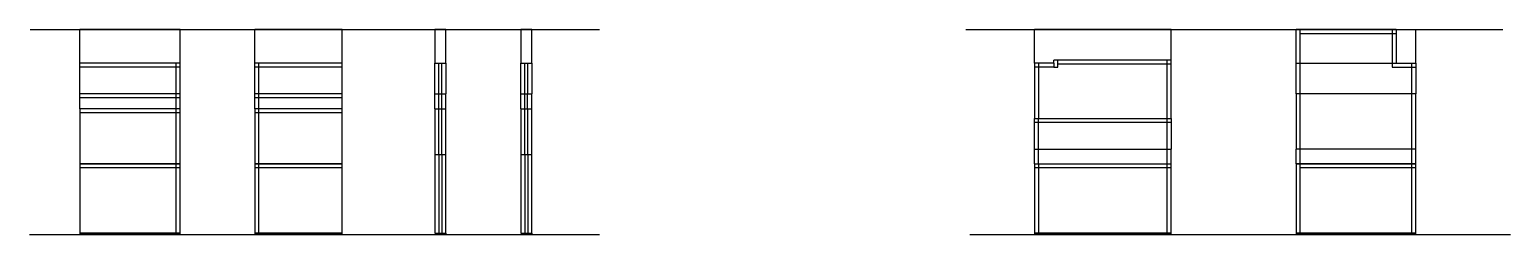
# Model space of a CAD drawing. Header units: metres. Extents: x 3193 to 5792, y 8948 to 9308.
import ezdxf

# ---------------------------------------------------------------- set-up
doc = ezdxf.new("R2010")
doc.units = ezdxf.units.M
for name, color, linetype in [('COTA', 7, 'Continuous'), ('Nível', 7, 'Continuous'), ('Painéis', 7, 'Continuous'), ('SARR_2.2x7', 7, 'Continuous')]:
    doc.layers.add(name, color=color, linetype=linetype)

msp = doc.modelspace()

# ---------------------------------------------------------------- linework, layer by layer
at = {"layer": 'COTA', "color": 7, "lineweight": 25}
for p, q in [((3457.1, 9308.1), (3281.1, 9308.1)), ((3281.1, 9249.1), (3281.1, 9308.1)), ((3457.1, 9249.1), (3457.1, 9308.1)), ((3741.5, 9308.1), (3588.5, 9308.1)), ((3588.5, 9249.1), (3588.5, 9308.1)), ((3741.5, 9249.1), (3741.5, 9308.1)), ((5196.6, 9308.1), (4956.6, 9308.1)), ((4956.6, 9249.1), (4956.6, 9308.1)), ((5196.6, 9254.1), (5196.6, 9308.1)), ((5591.5, 9308.1), (5625.5, 9308.1)), ((5625.5, 9249.1), (5625.5, 9308.1))]:
    msp.add_line(p, q, dxfattribs=at)
for points in [[(3923.3, 9249.1), (3923.3, 9308.1), (3904.3, 9308.1), (3904.3, 9249.1)], [(4074.1, 9249.1), (4074.1, 9308.1), (4055.1, 9308.1), (4055.1, 9249.1)]]:
    msp.add_lwpolyline(points, dxfattribs=at)
at = {"layer": 'Nível', "color": 7, "lineweight": 25}
for p, q in [((3194, 9308.1), (4193.2, 9308.1)), ((4836.2, 9308.1), (5778.2, 9308.1)), ((3193, 8948.1), (4193.2, 8948.1)), ((4843, 8948.1), (5791.7, 8948.1))]:
    msp.add_line(p, q, dxfattribs=at)
at = {"layer": 'Painéis', "color": 7, "lineweight": 25}
for p, q in [((5591.5, 9308.1), (5415.5, 9308.1)), ((5415.5, 9249.1), (5415.5, 9308.1)), ((5415.5, 9308.1), (5591.5, 9308.1)), ((5591.5, 9308.1), (5591.5, 9249.1)), ((5196.6, 9254.1), (4990.6, 9254.1)), ((4990.6, 9249.1), (4990.6, 9254.1)), ((5196.6, 9152.1), (5196.6, 9254.1)), ((3457.1, 9249.1), (3281.1, 9249.1)), ((3281.1, 9195.1), (3281.1, 9249.1)), ((3457.1, 9195.1), (3457.1, 9249.1)), ((3741.5, 9249.1), (3588.5, 9249.1)), ((3588.5, 9195.1), (3588.5, 9249.1)), ((3741.5, 9195.1), (3741.5, 9249.1)), ((3904.3, 9195.1), (3904.3, 9249.1)), ((3904.3, 9249.1), (3923.3, 9249.1)), ((3923.3, 9249.1), (3923.3, 9195.1)), ((4055.1, 9195.1), (4055.1, 9249.1)), ((4055.1, 9249.1), (4074.1, 9249.1)), ((4074.1, 9249.1), (4074.1, 9195.1)), ((4956.6, 9249.1), (4956.6, 9152.1)), ((4990.6, 9249.1), (4956.6, 9249.1)), ((5415.5, 9195.1), (5415.5, 9249.1)), ((5415.5, 9249.1), (5625.5, 9249.1)), ((5625.5, 9249.1), (5625.5, 9249.1)), ((5625.5, 9249.1), (5625.5, 9195.1)), ((3281.1, 9169.1), (3281.1, 9195.1)), ((3457.1, 9195.1), (3281.1, 9195.1)), ((3457.1, 9169.1), (3457.1, 9195.1)), ((3741.5, 9195.1), (3588.5, 9195.1)), ((3588.5, 9169.1), (3588.5, 9195.1)), ((3741.5, 9169.1), (3741.5, 9195.1)), ((3904.3, 9195.1), (3923.3, 9195.1)), ((3904.3, 9169.1), (3904.3, 9195.1)), ((3923.3, 9169.1), (3923.3, 9195.1)), ((4055.1, 9195.1), (4074.1, 9195.1)), ((4055.1, 9169.1), (4055.1, 9195.1)), ((4074.1, 9169.1), (4074.1, 9195.1)), ((5625.5, 9195.1), (5415.5, 9195.1)), ((5415.5, 9195.1), (5415.5, 9098.1)), ((5415.5, 9195.1), (5415.5, 9195.1)), ((5625.5, 9098.1), (5625.5, 9195.1)), ((3281.1, 9169.1), (3281.1, 9072.1)), ((3457.1, 9169.1), (3281.1, 9169.1)), ((3457.1, 9072.1), (3457.1, 9169.1)), ((3588.5, 9169.1), (3588.5, 9072.1)), ((3741.5, 9169.1), (3588.5, 9169.1)), ((3741.5, 9072.1), (3741.5, 9169.1)), ((3904.3, 9169.1), (3904.3, 8950.1)), ((3904.3, 9169.1), (3923.3, 9169.1)), ((3923.3, 8950.1), (3923.3, 9169.1)), ((4055.1, 9169.1), (4055.1, 9088.1)), ((4055.1, 9169.1), (4074.1, 9169.1)), ((4074.1, 9088.1), (4074.1, 9169.1)), ((4956.6, 9098.1), (4956.6, 9152.1)), ((4956.6, 9152.1), (5196.6, 9152.1)), ((5196.6, 9152.1), (5196.6, 9098.1)), ((4956.6, 9098.1), (5196.6, 9098.1)), ((4956.6, 9072.1), (4956.6, 9098.1)), ((5196.6, 9072.1), (5196.6, 9098.1)), ((5625.5, 9098.1), (5415.5, 9098.1)), ((5415.5, 9072.1), (5415.5, 9098.1)), ((5625.5, 9072.1), (5625.5, 9098.1)), ((3281.1, 9072.1), (3281.1, 8948.1)), ((3281.1, 9072.1), (3457.1, 9072.1)), ((3457.1, 9072.1), (3281.1, 9072.1)), ((3457.1, 8948.1), (3457.1, 9072.1)), ((3588.5, 9072.1), (3588.5, 8948.1)), ((3588.5, 9072.1), (3741.5, 9072.1)), ((3741.5, 9072.1), (3588.5, 9072.1)), ((3741.5, 8948.1), (3741.5, 9072.1)), ((3923.3, 9088.1), (3904.3, 9088.1)), ((4055.1, 9088.1), (4055.1, 8950.1)), ((4074.1, 9088.1), (4055.1, 9088.1)), ((4074.1, 8950.1), (4074.1, 9088.1)), ((4956.6, 9072.1), (4956.6, 8948.1)), ((4956.6, 9072.1), (5196.6, 9072.1)), ((5196.6, 8948.1), (5196.6, 9072.1)), ((5415.5, 9072.1), (5415.5, 8948.1)), ((5415.5, 9072.1), (5625.5, 9072.1)), ((5625.5, 9072.1), (5415.5, 9072.1)), ((5625.5, 8948.1), (5625.5, 9072.1)), ((3281.1, 8950.1), (3457.1, 8950.1)), ((3588.5, 8950.1), (3741.5, 8950.1)), ((3904.3, 8950.1), (3923.3, 8950.1)), ((4055.1, 8950.1), (4074.1, 8950.1)), ((4956.6, 8950.1), (5196.6, 8950.1)), ((5415.5, 8950.1), (5625.5, 8950.1))]:
    msp.add_line(p, q, dxfattribs=at)
for points in [[(3457.1, 8950.1), (3281.1, 8950.1), (3281.1, 8948.1), (3457.1, 8948.1)], [(3741.5, 8950.1), (3588.5, 8950.1), (3588.5, 8948.1), (3741.5, 8948.1)], [(3904.3, 8950.1), (3923.3, 8950.1), (3923.3, 8948.1), (3904.3, 8948.1)], [(4055.1, 8950.1), (4074.1, 8950.1), (4074.1, 8948.1), (4055.1, 8948.1)], [(5196.6, 8950.1), (4956.6, 8950.1), (4956.6, 8948.1), (5196.6, 8948.1)], [(5625.5, 8950.1), (5415.5, 8950.1), (5415.5, 8948.1), (5625.5, 8948.1)]]:
    msp.add_lwpolyline(points, dxfattribs=at)
at = {"layer": 'SARR_2.2x7', "color": 7, "lineweight": 25}
for p, q in [((5422.5, 9308.1), (5422.5, 9308.1)), ((5422.5, 9249.1), (5422.5, 9308.1)), ((5584.5, 9308.1), (5584.5, 9249.1)), ((5422.5, 9301.1), (5591.5, 9301.1)), ((4997.6, 9242.1), (4997.6, 9254.1)), ((5189.6, 9231.1), (5189.6, 9254.1)), ((3457.1, 9242.1), (3281.1, 9242.1)), ((3450.1, 9195.1), (3450.1, 9249.1)), ((3741.5, 9242.1), (3588.5, 9242.1)), ((3595.5, 9195.1), (3595.5, 9249.1)), ((3911.3, 9195.1), (3911.3, 9249.1)), ((3916.3, 9195.1), (3916.3, 9249.1)), ((4062.1, 9195.1), (4062.1, 9249.1)), ((4067.1, 9195.1), (4067.1, 9249.1)), ((4990.6, 9242.1), (4956.6, 9242.1)), ((4963.6, 9249.1), (4963.6, 9152.1)), ((4990.6, 9249.1), (4990.6, 9242.1)), ((4990.6, 9242.1), (4997.6, 9242.1)), ((5196.6, 9247.1), (4997.6, 9247.1)), ((5189.6, 9152.1), (5189.6, 9231.1)), ((5422.5, 9195.1), (5422.5, 9249.1)), ((5584.5, 9249.1), (5584.5, 9242.1)), ((5584.5, 9249.1), (5591.5, 9249.1)), ((5584.5, 9242.1), (5625.5, 9242.1)), ((5618.5, 9249.1), (5618.5, 9249.1)), ((5618.5, 9195.1), (5618.5, 9249.1)), ((3457.1, 9188.1), (3281.1, 9188.1)), ((3450.1, 9169.1), (3450.1, 9195.1)), ((3741.5, 9188.1), (3588.5, 9188.1)), ((3595.5, 9169.1), (3595.5, 9195.1)), ((3911.3, 9169.1), (3911.3, 9195.1)), ((3916.2, 9169.1), (3916.2, 9195.1)), ((4062.1, 9169.1), (4062.1, 9195.1)), ((4067, 9169.1), (4067, 9195.1)), ((5422.5, 9098.1), (5422.5, 9195.1)), ((5618.5, 9098.1), (5618.5, 9195.1)), ((3457.1, 9162.1), (3281.1, 9162.1)), ((3450.1, 9072.1), (3450.1, 9169.1)), ((3741.5, 9162.1), (3588.5, 9162.1)), ((3595.5, 9072.1), (3595.5, 9169.1)), ((3911.3, 9088.1), (3911.3, 9169.1)), ((3916.3, 9088.1), (3916.3, 9169.1)), ((4062.1, 9088.1), (4062.1, 9169.1)), ((4067.1, 9088.1), (4067.1, 9169.1)), ((4963.6, 9098.1), (4963.6, 9152.1)), ((5189.6, 9098.1), (5189.6, 9152.1)), ((5196.6, 9145.1), (4956.6, 9145.1)), ((4963.6, 9072.1), (4963.6, 9098.1)), ((5189.6, 9072.1), (5189.6, 9098.1)), ((5422.5, 9072.1), (5422.5, 9098.1)), ((5618.5, 9072.1), (5618.5, 9098.1)), ((3450.1, 8950.1), (3450.1, 9072.1)), ((3595.5, 8950.1), (3595.5, 9072.1)), ((3911.3, 9088.1), (3911.3, 8950.1)), ((3916.3, 9088.1), (3916.3, 8950.1)), ((4062.1, 9088.1), (4062.1, 8950.1)), ((4067.1, 9088.1), (4067.1, 8950.1)), ((4963.6, 9072.1), (4963.6, 8948.1)), ((5189.6, 8950.1), (5189.6, 9072.1)), ((5422.5, 8950.1), (5422.5, 9072.1)), ((5618.5, 8950.1), (5618.5, 9072.1)), ((3457.1, 9065.1), (3281.1, 9065.1)), ((3741.5, 9065.1), (3588.5, 9065.1)), ((5196.6, 9065.1), (4956.6, 9065.1)), ((5625.5, 9065.1), (5422.5, 9065.1)), ((3288.1, 8950.1), (3288.1, 8950.1)), ((3450.1, 8950.1), (3450.1, 8950.1)), ((3595.5, 8950.1), (3595.5, 8950.1)), ((3734.5, 8950.1), (3734.5, 8950.1)), ((4963.6, 8950.1), (4963.6, 8950.1)), ((5189.6, 8950.1), (5189.6, 8950.1)), ((5422.5, 8950.1), (5422.5, 8950.1)), ((5618.5, 8950.1), (5618.5, 8950.1))]:
    msp.add_line(p, q, dxfattribs=at)

doc.saveas('drawing.dxf')
